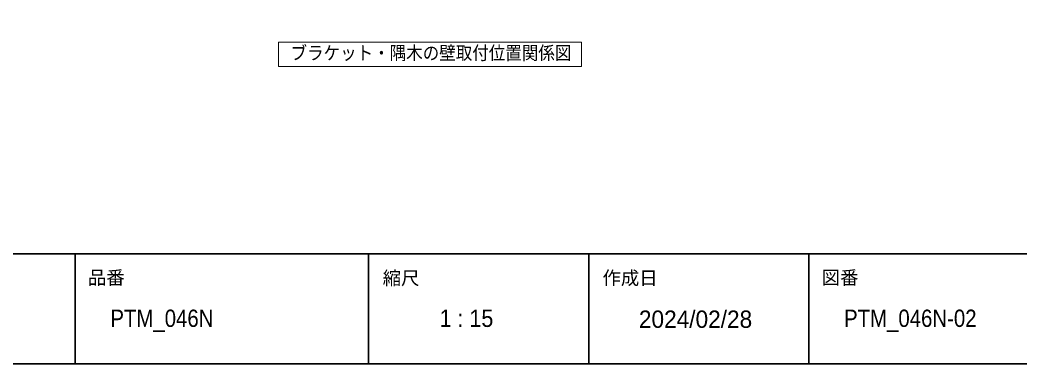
# Model space of a CAD drawing. Units: millimetres, scale not verified. Extents: x -4547 to 4547, y -2284 to 2284.
# Drawn here: x -628 to 1416, y -2078 to -1375 of the extents above; entities that cross this region are included whole.
import ezdxf
from ezdxf.enums import TextEntityAlignment as Align

# ---------------------------------------------------------------- set-up
doc = ezdxf.new("R2010")
doc.units = ezdxf.units.MM
doc.header["$LTSCALE"] = 20
doc.layers.add('0-0_1図面枠', color=7, linetype='Continuous', lineweight=20)
doc.layers.add('0-6_2寸法-3', color=7, linetype='Continuous', lineweight=15)
doc.styles.add('ＭＳ Ｐゴシック', font='')
doc.styles.get('ＭＳ Ｐゴシック').set_extended_font_data('MS PGothic')

# ---------------------------------------------------------------- blocks, each defined once
blk = doc.blocks.new('グループ-2')
at = {"layer": '0-0_1図面枠', "lineweight": 35}
for p, q in [((-60000, -37050), (60000, -37050)), ((16500, -37050), (16500, -41550)), ((28500, -37050), (28500, -41550)), ((37500, -37050), (37500, -41550)), ((46500, -37050), (46500, -41550))]:
    blk.add_line(p, q, dxfattribs=at)
blk.add_lwpolyline([(-60000, 41550), (60000, 41550), (60000, -41550), (-60000, -41550)], close=True, dxfattribs=at)

msp = doc.modelspace()

# ---------------------------------------------------------------- linework, layer by layer
at = {"layer": '0-6_2寸法-3'}
msp.add_lwpolyline([(-100.13, -1420), (519.87, -1420), (519.87, -1470), (-100.13, -1470)], close=True, dxfattribs=at)

# ---------------------------------------------------------------- block references
at = {"layer": '0-0_1図面枠', "xscale": 0.05, "yscale": 0.05}
msp.add_blockref('グループ-2', (-1340.63, 0), dxfattribs=at)

# ---------------------------------------------------------------- texts
at = {"layer": '0-0_1図面枠', "style": 'ＭＳ Ｐゴシック'}
for s, height, p in [('品番', 27.57, (-489.51, -1923.16)), ('縮尺', 27.57, (113.08, -1924.02)), ('作成日', 27.57, (562.5, -1923.87)), ('図番', 27.57, (1010.62, -1923.16)), ('2024/02/28', 35.38, (636.96, -2014.31))]:
    msp.add_text(s, height=height, dxfattribs=at).set_placement(p, align=Align.BOTTOM_LEFT)
for s, width, p in [('PTM_046N', 0.9, (-443.59, -2012.45)), ('1 : 15', 0.95, (229.38, -2012.45)), ('PTM_046N-02', 0.9, (1056.41, -2012.45))]:
    msp.add_text(s, height=35.38, dxfattribs=dict(at, width=width)).set_placement(p, align=Align.BOTTOM_LEFT)
at = {"layer": '0-6_2寸法-3', "style": 'ＭＳ Ｐゴシック', "width": 0.9}
msp.add_text('ブラケット・隅木の壁取付位置関係図', height=27.51, dxfattribs=at).set_placement((-75.15, -1464.27), align=Align.BOTTOM_LEFT)

doc.saveas('drawing.dxf')
